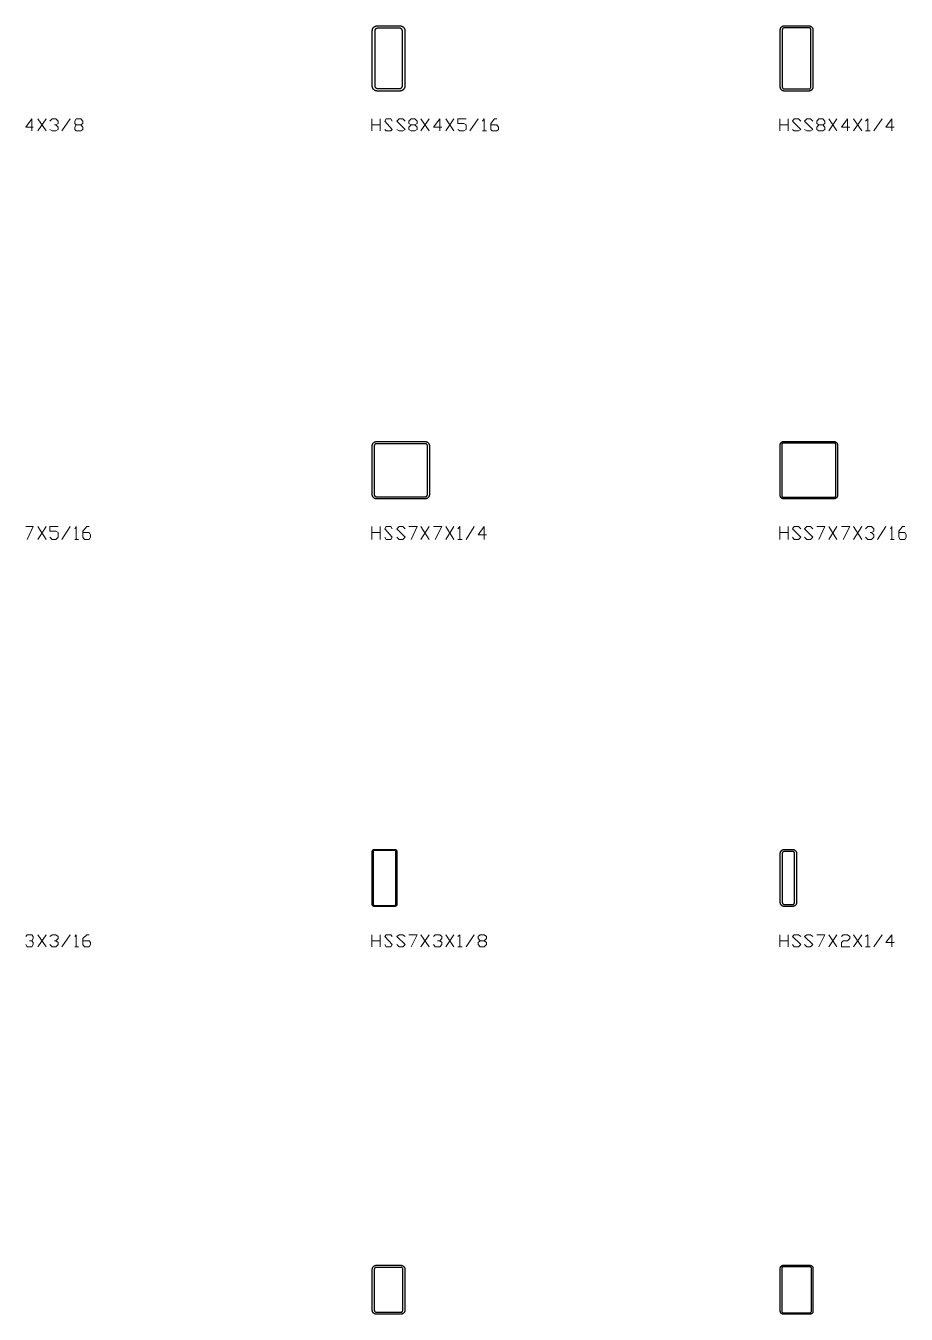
# Model space of a CAD drawing. Header units: inches. Extents: x 0 to 975, y -1305 to 34.
# Drawn here: x 607.5 to 715.4, y -950 to -792 of the extents above; entities that cross this region are included whole.
import ezdxf

# ---------------------------------------------------------------- set-up
doc = ezdxf.new("R2010")
doc.units = ezdxf.units.IN
doc.header["$MEASUREMENT"] = 0
doc.layers.add('AISC_STEEL', color=7, linetype='Continuous')

msp = doc.modelspace()

# ---------------------------------------------------------------- linework, layer by layer
at = {"color": 3, "lineweight": 0}
for p, q in [((609.01, -803.43), (610.03, -804.9)), ((609.01, -804.9), (610.03, -803.43)), ((611.97, -804.9), (612.98, -803.43)), ((649.96, -804.9), (649.96, -803.43)), ((649.96, -804.16), (650.97, -804.16)), ((650.97, -803.43), (650.97, -804.9)), ((655.95, -803.43), (656.97, -804.9)), ((655.95, -804.9), (656.97, -803.43)), ((659, -803.43), (660.01, -804.9)), ((659, -804.9), (660.01, -803.43)), ((661.95, -804.9), (662.96, -803.43)), ((699.94, -804.9), (699.94, -803.43)), ((699.94, -804.16), (700.95, -804.16)), ((700.95, -803.43), (700.95, -804.9)), ((705.93, -803.43), (706.95, -804.9)), ((705.93, -804.9), (706.95, -803.43)), ((708.98, -803.43), (709.99, -804.9)), ((708.98, -804.9), (709.99, -803.43)), ((711.47, -804.9), (712.48, -803.43)), ((663.51, -804.9), (663.98, -804.9)), ((710.45, -804.9), (711.01, -804.9)), ((609.01, -853.41), (610.03, -854.98)), ((609.01, -854.98), (610.03, -853.41)), ((611.97, -854.98), (612.98, -853.41)), ((649.96, -854.98), (649.96, -853.41)), ((649.96, -854.15), (650.97, -854.15)), ((650.97, -853.41), (650.97, -854.98)), ((655.95, -853.41), (656.97, -854.98)), ((655.95, -854.98), (656.97, -853.41)), ((659, -853.41), (660.01, -854.98)), ((659, -854.98), (660.01, -853.41)), ((661.49, -854.98), (662.5, -853.41)), ((699.94, -854.98), (699.94, -853.41)), ((699.94, -854.15), (700.95, -854.15)), ((700.95, -853.41), (700.95, -854.98)), ((705.93, -853.41), (706.95, -854.98)), ((705.93, -854.98), (706.95, -853.41)), ((708.98, -853.41), (709.99, -854.98)), ((708.98, -854.98), (709.99, -853.41)), ((711.93, -854.98), (712.94, -853.41)), ((613.53, -854.98), (613.99, -854.98)), ((660.47, -854.98), (661.03, -854.98)), ((713.5, -854.98), (713.96, -854.98)), ((609.01, -903.48), (610.03, -904.96)), ((609.01, -904.96), (610.03, -903.48)), ((611.97, -904.96), (612.98, -903.48)), ((649.96, -904.96), (649.96, -903.48)), ((650.97, -903.48), (650.97, -904.96)), ((655.95, -903.48), (656.97, -904.96)), ((655.95, -904.96), (656.97, -903.48)), ((659, -903.48), (660.01, -904.96)), ((659, -904.96), (660.01, -903.48)), ((661.49, -904.96), (662.5, -903.48)), ((699.94, -904.96), (699.94, -903.48)), ((700.95, -903.48), (700.95, -904.96)), ((705.93, -903.48), (706.95, -904.96)), ((705.93, -904.96), (706.95, -903.48)), ((708.98, -903.48), (709.99, -904.96)), ((708.98, -904.96), (709.99, -903.48)), ((711.47, -904.96), (712.48, -903.48)), ((613.53, -904.96), (613.99, -904.96)), ((649.96, -904.22), (650.97, -904.22)), ((660.47, -904.96), (661.03, -904.96)), ((699.94, -904.22), (700.95, -904.22)), ((710.45, -904.96), (711.01, -904.96))]:
    msp.add_line(p, q, dxfattribs=at)
for points in [[(608.46, -804.44), (607.54, -804.44), (608.28, -803.43), (608.28, -804.9)], [(610.49, -803.7), (610.77, -803.43), (611.23, -803.43), (611.5, -803.7), (611.5, -803.98), (611.23, -804.16), (611.04, -804.16)], [(611.23, -804.16), (611.5, -804.44), (611.5, -804.72), (611.23, -804.9), (610.77, -804.9), (610.49, -804.72)], [(614.27, -804.16), (614.55, -804.44), (614.55, -804.72), (614.27, -804.9), (613.72, -804.9), (613.53, -804.72), (613.53, -804.44), (613.72, -804.16), (614.27, -804.16), (614.55, -803.98), (614.55, -803.7), (614.27, -803.43), (613.72, -803.43), (613.53, -803.7), (613.53, -803.98), (613.72, -804.16)], [(651.53, -804.72), (651.71, -804.9), (652.26, -804.9), (652.45, -804.72), (651.53, -803.7), (651.71, -803.43), (652.26, -803.43), (652.45, -803.7)], [(653, -804.72), (653.28, -804.9), (653.74, -804.9), (654.02, -804.72), (653, -803.7), (653.28, -803.43), (653.74, -803.43), (654.02, -803.7)], [(655.22, -804.16), (655.49, -804.44), (655.49, -804.72), (655.22, -804.9), (654.75, -804.9), (654.48, -804.72), (654.48, -804.44), (654.75, -804.16), (655.22, -804.16), (655.49, -803.98), (655.49, -803.7), (655.22, -803.43), (654.75, -803.43), (654.48, -803.7), (654.48, -803.98), (654.75, -804.16)], [(658.54, -804.44), (657.52, -804.44), (658.26, -803.43), (658.26, -804.9)], [(660.47, -804.72), (660.75, -804.9), (661.21, -804.9), (661.49, -804.72), (661.49, -804.16), (661.21, -803.98), (660.47, -803.98), (660.47, -803.43), (661.49, -803.43)], [(663.51, -803.7), (663.7, -803.43), (663.7, -804.9)], [(664.53, -804.16), (665.27, -804.16), (665.45, -804.44), (665.45, -804.72), (665.27, -804.9), (664.71, -804.9), (664.53, -804.72), (664.53, -803.98), (664.99, -803.43), (665.27, -803.43)], [(701.51, -804.72), (701.69, -804.9), (702.25, -804.9), (702.52, -804.72), (701.51, -803.7), (701.69, -803.43), (702.25, -803.43), (702.52, -803.7)], [(702.98, -804.72), (703.26, -804.9), (703.72, -804.9), (704, -804.72), (702.98, -803.7), (703.26, -803.43), (703.72, -803.43), (704, -803.7)], [(705.2, -804.16), (705.47, -804.44), (705.47, -804.72), (705.2, -804.9), (704.74, -804.9), (704.46, -804.72), (704.46, -804.44), (704.74, -804.16), (705.2, -804.16), (705.47, -803.98), (705.47, -803.7), (705.2, -803.43), (704.74, -803.43), (704.46, -803.7), (704.46, -803.98), (704.74, -804.16)], [(708.52, -804.44), (707.5, -804.44), (708.24, -803.43), (708.24, -804.9)], [(710.45, -803.7), (710.73, -803.43), (710.73, -804.9)], [(713.96, -804.44), (712.94, -804.44), (713.68, -803.43), (713.68, -804.9)], [(607.54, -853.41), (608.46, -853.41), (607.72, -854.98)], [(610.49, -854.7), (610.77, -854.98), (611.23, -854.98), (611.5, -854.7), (611.5, -854.15), (611.23, -853.96), (610.49, -853.96), (610.49, -853.41), (611.5, -853.41)], [(613.53, -853.68), (613.72, -853.41), (613.72, -854.98)], [(614.55, -854.15), (615.29, -854.15), (615.47, -854.42), (615.47, -854.7), (615.29, -854.98), (614.73, -854.98), (614.55, -854.7), (614.55, -853.96), (615.01, -853.41), (615.29, -853.41)], [(651.53, -854.7), (651.71, -854.98), (652.26, -854.98), (652.45, -854.7), (651.53, -853.68), (651.71, -853.41), (652.26, -853.41), (652.45, -853.68)], [(653, -854.7), (653.28, -854.98), (653.74, -854.98), (654.02, -854.7), (653, -853.68), (653.28, -853.41), (653.74, -853.41), (654.02, -853.68)], [(654.48, -853.41), (655.49, -853.41), (654.75, -854.98)], [(657.52, -853.41), (658.54, -853.41), (657.71, -854.98)], [(660.47, -853.68), (660.75, -853.41), (660.75, -854.98)], [(663.98, -854.42), (662.96, -854.42), (663.7, -853.41), (663.7, -854.98)], [(701.51, -854.7), (701.69, -854.98), (702.25, -854.98), (702.52, -854.7), (701.51, -853.68), (701.69, -853.41), (702.25, -853.41), (702.52, -853.68)], [(702.98, -854.7), (703.26, -854.98), (703.72, -854.98), (704, -854.7), (702.98, -853.68), (703.26, -853.41), (703.72, -853.41), (704, -853.68)], [(704.46, -853.41), (705.47, -853.41), (704.74, -854.98)], [(707.5, -853.41), (708.52, -853.41), (707.69, -854.98)], [(710.45, -853.68), (710.73, -853.41), (711.19, -853.41), (711.47, -853.68), (711.47, -853.96), (711.19, -854.15), (711.01, -854.15)], [(711.19, -854.15), (711.47, -854.42), (711.47, -854.7), (711.19, -854.98), (710.73, -854.98), (710.45, -854.7)], [(713.5, -853.68), (713.68, -853.41), (713.68, -854.98)], [(714.51, -854.15), (715.25, -854.15), (715.43, -854.42), (715.43, -854.7), (715.25, -854.98), (714.7, -854.98), (714.51, -854.7), (714.51, -853.96), (714.97, -853.41), (715.25, -853.41)], [(607.54, -903.67), (607.72, -903.48), (608.28, -903.48), (608.46, -903.67), (608.46, -903.94), (608.28, -904.22), (608, -904.22)], [(610.49, -903.67), (610.77, -903.48), (611.23, -903.48), (611.5, -903.67), (611.5, -903.94), (611.23, -904.22), (611.04, -904.22)], [(613.53, -903.67), (613.72, -903.48), (613.72, -904.96)], [(614.55, -904.22), (615.29, -904.22), (615.47, -904.4), (615.47, -904.68), (615.29, -904.96), (614.73, -904.96), (614.55, -904.68), (614.55, -903.94), (615.01, -903.48), (615.29, -903.48)], [(651.53, -904.68), (651.71, -904.96), (652.26, -904.96), (652.45, -904.68), (651.53, -903.67), (651.71, -903.48), (652.26, -903.48), (652.45, -903.67)], [(653, -904.68), (653.28, -904.96), (653.74, -904.96), (654.02, -904.68), (653, -903.67), (653.28, -903.48), (653.74, -903.48), (654.02, -903.67)], [(654.48, -903.48), (655.49, -903.48), (654.75, -904.96)], [(657.52, -903.67), (657.71, -903.48), (658.26, -903.48), (658.54, -903.67), (658.54, -903.94), (658.26, -904.22), (657.98, -904.22)], [(660.47, -903.67), (660.75, -903.48), (660.75, -904.96)], [(663.7, -904.22), (663.98, -904.4), (663.98, -904.68), (663.7, -904.96), (663.24, -904.96), (662.96, -904.68), (662.96, -904.4), (663.24, -904.22), (663.7, -904.22), (663.98, -903.94), (663.98, -903.67), (663.7, -903.48), (663.24, -903.48), (662.96, -903.67), (662.96, -903.94), (663.24, -904.22)], [(701.51, -904.68), (701.69, -904.96), (702.25, -904.96), (702.52, -904.68), (701.51, -903.67), (701.69, -903.48), (702.25, -903.48), (702.52, -903.67)], [(702.98, -904.68), (703.26, -904.96), (703.72, -904.96), (704, -904.68), (702.98, -903.67), (703.26, -903.48), (703.72, -903.48), (704, -903.67)], [(704.46, -903.48), (705.47, -903.48), (704.74, -904.96)], [(707.5, -903.67), (707.69, -903.48), (708.24, -903.48), (708.52, -903.67), (708.52, -903.94), (708.24, -904.22), (707.69, -904.22), (707.5, -904.4), (707.5, -904.96), (708.52, -904.96)], [(710.45, -903.67), (710.73, -903.48), (710.73, -904.96)], [(713.96, -904.4), (712.94, -904.4), (713.68, -903.48), (713.68, -904.96)], [(608.28, -904.22), (608.46, -904.4), (608.46, -904.68), (608.28, -904.96), (607.72, -904.96), (607.54, -904.68)], [(611.23, -904.22), (611.5, -904.4), (611.5, -904.68), (611.23, -904.96), (610.77, -904.96), (610.49, -904.68)], [(658.26, -904.22), (658.54, -904.4), (658.54, -904.68), (658.26, -904.96), (657.71, -904.96), (657.52, -904.68)]]:
    msp.add_lwpolyline(points, dxfattribs=at)
at = {"layer": 'AISC_STEEL'}
for points in [[(653.38, -792), (653.4, -792), (653.43, -792), (653.46, -792.01), (653.49, -792.01), (653.52, -792.02), (653.55, -792.03), (653.58, -792.03), (653.61, -792.04), (653.63, -792.06), (653.66, -792.07), (653.69, -792.08), (653.71, -792.1), (653.74, -792.12), (653.76, -792.13), (653.78, -792.15), (653.81, -792.17), (653.83, -792.19), (653.85, -792.22), (653.87, -792.24), (653.88, -792.26), (653.9, -792.29), (653.92, -792.31), (653.93, -792.34), (653.94, -792.37), (653.96, -792.39), (653.97, -792.42), (653.97, -792.45), (653.98, -792.48), (653.99, -792.51), (653.99, -792.54), (654, -792.57), (654, -792.6), (654, -792.62), (654, -799.38), (654, -799.4), (654, -799.43), (653.99, -799.46), (653.99, -799.49), (653.98, -799.52), (653.97, -799.55), (653.97, -799.58), (653.96, -799.61), (653.94, -799.63), (653.93, -799.66), (653.92, -799.69), (653.9, -799.71), (653.88, -799.74), (653.87, -799.76), (653.85, -799.78), (653.83, -799.81), (653.81, -799.83), (653.78, -799.85), (653.76, -799.87), (653.74, -799.88), (653.71, -799.9), (653.69, -799.92), (653.66, -799.93), (653.63, -799.94), (653.61, -799.96), (653.58, -799.97), (653.55, -799.97), (653.52, -799.98), (653.49, -799.99), (653.46, -799.99), (653.43, -800), (653.4, -800), (653.38, -800), (650.62, -800), (650.6, -800), (650.57, -800), (650.54, -799.99), (650.51, -799.99), (650.48, -799.98), (650.45, -799.97), (650.42, -799.97), (650.39, -799.96), (650.37, -799.94), (650.34, -799.93), (650.31, -799.92), (650.29, -799.9), (650.26, -799.88), (650.24, -799.87), (650.22, -799.85), (650.19, -799.83), (650.17, -799.81), (650.15, -799.78), (650.13, -799.76), (650.12, -799.74), (650.1, -799.71), (650.08, -799.69), (650.07, -799.66), (650.06, -799.63), (650.04, -799.61), (650.03, -799.58), (650.03, -799.55), (650.02, -799.52), (650.01, -799.49), (650.01, -799.46), (650, -799.43), (650, -799.4), (650, -799.38), (650, -792.62), (650, -792.6), (650, -792.57), (650.01, -792.54), (650.01, -792.51), (650.02, -792.48), (650.03, -792.45), (650.03, -792.42), (650.04, -792.39), (650.06, -792.37), (650.07, -792.34), (650.08, -792.31), (650.1, -792.29), (650.12, -792.26), (650.13, -792.24), (650.15, -792.22), (650.17, -792.19), (650.19, -792.17), (650.22, -792.15), (650.24, -792.13), (650.26, -792.12), (650.29, -792.1), (650.31, -792.08), (650.34, -792.07), (650.37, -792.06), (650.39, -792.04), (650.42, -792.03), (650.45, -792.03), (650.48, -792.02), (650.51, -792.01), (650.54, -792.01), (650.57, -792), (650.6, -792), (650.62, -792)], [(650.62, -792.31), (650.6, -792.31), (650.57, -792.32), (650.54, -792.32), (650.51, -792.33), (650.49, -792.35), (650.46, -792.36), (650.44, -792.38), (650.41, -792.39), (650.39, -792.41), (650.38, -792.44), (650.36, -792.46), (650.35, -792.49), (650.33, -792.51), (650.32, -792.54), (650.32, -792.57), (650.31, -792.6), (650.31, -792.62), (650.31, -799.38), (650.31, -799.4), (650.32, -799.43), (650.32, -799.46), (650.33, -799.49), (650.35, -799.51), (650.36, -799.54), (650.38, -799.56), (650.39, -799.59), (650.41, -799.61), (650.44, -799.62), (650.46, -799.64), (650.49, -799.65), (650.51, -799.67), (650.54, -799.68), (650.57, -799.68), (650.6, -799.69), (650.62, -799.69), (653.38, -799.69), (653.4, -799.69), (653.43, -799.68), (653.46, -799.68), (653.49, -799.67), (653.51, -799.65), (653.54, -799.64), (653.56, -799.62), (653.59, -799.61), (653.61, -799.59), (653.62, -799.56), (653.64, -799.54), (653.65, -799.51), (653.67, -799.49), (653.68, -799.46), (653.68, -799.43), (653.69, -799.4), (653.69, -799.38), (653.69, -792.62), (653.69, -792.6), (653.68, -792.57), (653.68, -792.54), (653.67, -792.51), (653.65, -792.49), (653.64, -792.46), (653.62, -792.44), (653.61, -792.41), (653.59, -792.39), (653.56, -792.38), (653.54, -792.36), (653.51, -792.35), (653.49, -792.33), (653.46, -792.32), (653.43, -792.32), (653.4, -792.31), (653.38, -792.31)], [(703.5, -792), (703.53, -792), (703.56, -792), (703.59, -792.01), (703.62, -792.01), (703.64, -792.02), (703.67, -792.03), (703.7, -792.04), (703.72, -792.05), (703.75, -792.07), (703.77, -792.08), (703.8, -792.1), (703.82, -792.12), (703.84, -792.14), (703.86, -792.16), (703.88, -792.18), (703.9, -792.2), (703.92, -792.23), (703.93, -792.25), (703.95, -792.28), (703.96, -792.3), (703.97, -792.33), (703.98, -792.36), (703.99, -792.38), (703.99, -792.41), (704, -792.44), (704, -792.47), (704, -792.5), (704, -799.5), (704, -799.53), (704, -799.56), (703.99, -799.59), (703.99, -799.62), (703.98, -799.64), (703.97, -799.67), (703.96, -799.7), (703.95, -799.72), (703.93, -799.75), (703.92, -799.77), (703.9, -799.8), (703.88, -799.82), (703.86, -799.84), (703.84, -799.86), (703.82, -799.88), (703.8, -799.9), (703.77, -799.92), (703.75, -799.93), (703.72, -799.95), (703.7, -799.96), (703.67, -799.97), (703.64, -799.98), (703.62, -799.99), (703.59, -799.99), (703.56, -800), (703.53, -800), (703.5, -800), (700.5, -800), (700.47, -800), (700.44, -800), (700.41, -799.99), (700.38, -799.99), (700.36, -799.98), (700.33, -799.97), (700.3, -799.96), (700.28, -799.95), (700.25, -799.93), (700.23, -799.92), (700.2, -799.9), (700.18, -799.88), (700.16, -799.86), (700.14, -799.84), (700.12, -799.82), (700.1, -799.8), (700.08, -799.77), (700.07, -799.75), (700.05, -799.72), (700.04, -799.7), (700.03, -799.67), (700.02, -799.64), (700.01, -799.62), (700.01, -799.59), (700, -799.56), (700, -799.53), (700, -799.5), (700, -792.5), (700, -792.47), (700, -792.44), (700.01, -792.41), (700.01, -792.38), (700.02, -792.36), (700.03, -792.33), (700.04, -792.3), (700.05, -792.28), (700.07, -792.25), (700.08, -792.23), (700.1, -792.2), (700.12, -792.18), (700.14, -792.16), (700.16, -792.14), (700.18, -792.12), (700.2, -792.1), (700.23, -792.08), (700.25, -792.07), (700.28, -792.05), (700.3, -792.04), (700.33, -792.03), (700.36, -792.02), (700.38, -792.01), (700.41, -792.01), (700.44, -792), (700.47, -792), (700.5, -792)], [(700.5, -792.25), (700.47, -792.25), (700.44, -792.26), (700.42, -792.26), (700.39, -792.27), (700.37, -792.29), (700.34, -792.3), (700.32, -792.32), (700.3, -792.34), (700.29, -792.37), (700.27, -792.39), (700.26, -792.42), (700.26, -792.44), (700.25, -792.47), (700.25, -792.5), (700.25, -799.5), (700.25, -799.53), (700.26, -799.56), (700.26, -799.58), (700.27, -799.61), (700.29, -799.63), (700.3, -799.66), (700.32, -799.68), (700.34, -799.7), (700.37, -799.71), (700.39, -799.73), (700.42, -799.74), (700.44, -799.74), (700.47, -799.75), (700.5, -799.75), (703.5, -799.75), (703.53, -799.75), (703.56, -799.74), (703.58, -799.74), (703.61, -799.73), (703.63, -799.71), (703.66, -799.7), (703.68, -799.68), (703.7, -799.66), (703.71, -799.63), (703.73, -799.61), (703.74, -799.58), (703.74, -799.56), (703.75, -799.53), (703.75, -799.5), (703.75, -792.5), (703.75, -792.47), (703.74, -792.44), (703.74, -792.42), (703.73, -792.39), (703.71, -792.37), (703.7, -792.34), (703.68, -792.32), (703.66, -792.3), (703.63, -792.29), (703.61, -792.27), (703.58, -792.26), (703.56, -792.26), (703.53, -792.25), (703.5, -792.25)], [(656.5, -843), (656.53, -843), (656.56, -843), (656.59, -843.01), (656.62, -843.01), (656.64, -843.02), (656.67, -843.03), (656.7, -843.04), (656.72, -843.05), (656.75, -843.07), (656.77, -843.08), (656.8, -843.1), (656.82, -843.12), (656.84, -843.14), (656.86, -843.16), (656.88, -843.18), (656.9, -843.2), (656.92, -843.23), (656.93, -843.25), (656.95, -843.28), (656.96, -843.3), (656.97, -843.33), (656.98, -843.36), (656.99, -843.38), (656.99, -843.41), (657, -843.44), (657, -843.47), (657, -843.5), (657, -849.5), (657, -849.53), (657, -849.56), (656.99, -849.59), (656.99, -849.62), (656.98, -849.64), (656.97, -849.67), (656.96, -849.7), (656.95, -849.72), (656.93, -849.75), (656.92, -849.77), (656.9, -849.8), (656.88, -849.82), (656.86, -849.84), (656.84, -849.86), (656.82, -849.88), (656.8, -849.9), (656.77, -849.92), (656.75, -849.93), (656.72, -849.95), (656.7, -849.96), (656.67, -849.97), (656.64, -849.98), (656.62, -849.99), (656.59, -849.99), (656.56, -850), (656.53, -850), (656.5, -850), (650.5, -850), (650.47, -850), (650.44, -850), (650.41, -849.99), (650.38, -849.99), (650.36, -849.98), (650.33, -849.97), (650.3, -849.96), (650.28, -849.95), (650.25, -849.93), (650.23, -849.92), (650.2, -849.9), (650.18, -849.88), (650.16, -849.86), (650.14, -849.84), (650.12, -849.82), (650.1, -849.8), (650.08, -849.77), (650.07, -849.75), (650.05, -849.72), (650.04, -849.7), (650.03, -849.67), (650.02, -849.64), (650.01, -849.62), (650.01, -849.59), (650, -849.56), (650, -849.53), (650, -849.5), (650, -843.5), (650, -843.47), (650, -843.44), (650.01, -843.41), (650.01, -843.38), (650.02, -843.36), (650.03, -843.33), (650.04, -843.3), (650.05, -843.28), (650.07, -843.25), (650.08, -843.23), (650.1, -843.2), (650.12, -843.18), (650.14, -843.16), (650.16, -843.14), (650.18, -843.12), (650.2, -843.1), (650.23, -843.08), (650.25, -843.07), (650.28, -843.05), (650.3, -843.04), (650.33, -843.03), (650.36, -843.02), (650.38, -843.01), (650.41, -843.01), (650.44, -843), (650.47, -843), (650.5, -843)], [(650.5, -843.25), (650.47, -843.25), (650.44, -843.26), (650.42, -843.26), (650.39, -843.27), (650.37, -843.29), (650.34, -843.3), (650.32, -843.32), (650.3, -843.34), (650.29, -843.37), (650.27, -843.39), (650.26, -843.42), (650.26, -843.44), (650.25, -843.47), (650.25, -843.5), (650.25, -849.5), (650.25, -849.53), (650.26, -849.56), (650.26, -849.58), (650.27, -849.61), (650.29, -849.63), (650.3, -849.66), (650.32, -849.68), (650.34, -849.7), (650.37, -849.71), (650.39, -849.73), (650.42, -849.74), (650.44, -849.74), (650.47, -849.75), (650.5, -849.75), (656.5, -849.75), (656.53, -849.75), (656.56, -849.74), (656.58, -849.74), (656.61, -849.73), (656.63, -849.71), (656.66, -849.7), (656.68, -849.68), (656.7, -849.66), (656.71, -849.63), (656.73, -849.61), (656.74, -849.58), (656.74, -849.56), (656.75, -849.53), (656.75, -849.5), (656.75, -843.5), (656.75, -843.47), (656.74, -843.44), (656.74, -843.42), (656.73, -843.39), (656.71, -843.37), (656.7, -843.34), (656.68, -843.32), (656.66, -843.3), (656.63, -843.29), (656.61, -843.27), (656.58, -843.26), (656.56, -843.26), (656.53, -843.25), (656.5, -843.25)], [(706.62, -843), (706.65, -843), (706.68, -843), (706.71, -843.01), (706.74, -843.02), (706.77, -843.03), (706.8, -843.04), (706.82, -843.06), (706.85, -843.07), (706.87, -843.09), (706.89, -843.11), (706.91, -843.13), (706.93, -843.15), (706.94, -843.18), (706.96, -843.2), (706.97, -843.23), (706.98, -843.26), (706.99, -843.29), (707, -843.32), (707, -843.35), (707, -843.37), (707, -849.62), (707, -849.65), (707, -849.68), (706.99, -849.71), (706.98, -849.74), (706.97, -849.77), (706.96, -849.8), (706.94, -849.82), (706.93, -849.85), (706.91, -849.87), (706.89, -849.89), (706.87, -849.91), (706.85, -849.93), (706.82, -849.94), (706.8, -849.96), (706.77, -849.97), (706.74, -849.98), (706.71, -849.99), (706.68, -850), (706.65, -850), (706.62, -850), (700.38, -850), (700.35, -850), (700.32, -850), (700.29, -849.99), (700.26, -849.98), (700.23, -849.97), (700.2, -849.96), (700.18, -849.94), (700.15, -849.93), (700.13, -849.91), (700.11, -849.89), (700.09, -849.87), (700.07, -849.85), (700.06, -849.82), (700.04, -849.8), (700.03, -849.77), (700.02, -849.74), (700.01, -849.71), (700, -849.68), (700, -849.65), (700, -849.62), (700, -843.37), (700, -843.35), (700, -843.32), (700.01, -843.29), (700.02, -843.26), (700.03, -843.23), (700.04, -843.2), (700.06, -843.18), (700.07, -843.15), (700.09, -843.13), (700.11, -843.11), (700.13, -843.09), (700.15, -843.07), (700.18, -843.06), (700.2, -843.04), (700.23, -843.03), (700.26, -843.02), (700.29, -843.01), (700.32, -843), (700.35, -843), (700.38, -843)], [(700.38, -843.19), (700.35, -843.19), (700.33, -843.19), (700.3, -843.2), (700.28, -843.21), (700.26, -843.23), (700.24, -843.24), (700.23, -843.26), (700.21, -843.28), (700.2, -843.3), (700.19, -843.33), (700.19, -843.35), (700.19, -843.37), (700.19, -849.62), (700.19, -849.65), (700.19, -849.67), (700.2, -849.7), (700.21, -849.72), (700.23, -849.74), (700.24, -849.76), (700.26, -849.77), (700.28, -849.79), (700.3, -849.8), (700.33, -849.81), (700.35, -849.81), (700.38, -849.81), (706.62, -849.81), (706.65, -849.81), (706.67, -849.81), (706.7, -849.8), (706.72, -849.79), (706.74, -849.77), (706.76, -849.76), (706.77, -849.74), (706.79, -849.72), (706.8, -849.7), (706.81, -849.67), (706.81, -849.65), (706.81, -849.62), (706.81, -843.37), (706.81, -843.35), (706.81, -843.33), (706.8, -843.3), (706.79, -843.28), (706.77, -843.26), (706.76, -843.24), (706.74, -843.23), (706.72, -843.21), (706.7, -843.2), (706.67, -843.19), (706.65, -843.19), (706.62, -843.19)], [(652.75, -893), (652.78, -893), (652.81, -893.01), (652.83, -893.01), (652.86, -893.02), (652.88, -893.04), (652.91, -893.05), (652.93, -893.07), (652.95, -893.09), (652.96, -893.12), (652.98, -893.14), (652.99, -893.17), (652.99, -893.19), (653, -893.22), (653, -893.25), (653, -899.75), (653, -899.78), (652.99, -899.81), (652.99, -899.83), (652.98, -899.86), (652.96, -899.88), (652.95, -899.91), (652.93, -899.93), (652.91, -899.95), (652.88, -899.96), (652.86, -899.98), (652.83, -899.99), (652.81, -899.99), (652.78, -900), (652.75, -900), (650.25, -900), (650.22, -900), (650.19, -899.99), (650.17, -899.99), (650.14, -899.98), (650.12, -899.96), (650.09, -899.95), (650.07, -899.93), (650.05, -899.91), (650.04, -899.88), (650.02, -899.86), (650.01, -899.83), (650.01, -899.81), (650, -899.78), (650, -899.75), (650, -893.25), (650, -893.22), (650.01, -893.19), (650.01, -893.17), (650.02, -893.14), (650.04, -893.12), (650.05, -893.09), (650.07, -893.07), (650.09, -893.05), (650.12, -893.04), (650.14, -893.02), (650.17, -893.01), (650.19, -893.01), (650.22, -893), (650.25, -893)], [(650.25, -893.12), (650.23, -893.13), (650.22, -893.13), (650.2, -893.13), (650.19, -893.14), (650.17, -893.15), (650.16, -893.16), (650.15, -893.17), (650.14, -893.19), (650.13, -893.2), (650.13, -893.22), (650.13, -893.23), (650.12, -893.25), (650.12, -899.75), (650.13, -899.77), (650.13, -899.78), (650.13, -899.8), (650.14, -899.81), (650.15, -899.83), (650.16, -899.84), (650.17, -899.85), (650.19, -899.86), (650.2, -899.87), (650.22, -899.87), (650.23, -899.87), (650.25, -899.87), (652.75, -899.87), (652.77, -899.87), (652.78, -899.87), (652.8, -899.87), (652.81, -899.86), (652.83, -899.85), (652.84, -899.84), (652.85, -899.83), (652.86, -899.81), (652.87, -899.8), (652.87, -899.78), (652.87, -899.77), (652.88, -899.75), (652.88, -893.25), (652.87, -893.23), (652.87, -893.22), (652.87, -893.2), (652.86, -893.19), (652.85, -893.17), (652.84, -893.16), (652.83, -893.15), (652.81, -893.14), (652.8, -893.13), (652.78, -893.13), (652.77, -893.13), (652.75, -893.12)], [(701.5, -893), (701.53, -893), (701.56, -893), (701.59, -893.01), (701.62, -893.01), (701.64, -893.02), (701.67, -893.03), (701.7, -893.04), (701.72, -893.05), (701.75, -893.07), (701.77, -893.08), (701.8, -893.1), (701.82, -893.12), (701.84, -893.14), (701.86, -893.16), (701.88, -893.18), (701.9, -893.2), (701.92, -893.23), (701.93, -893.25), (701.95, -893.28), (701.96, -893.3), (701.97, -893.33), (701.98, -893.36), (701.99, -893.38), (701.99, -893.41), (702, -893.44), (702, -893.47), (702, -893.5), (702, -899.5), (702, -899.53), (702, -899.56), (701.99, -899.59), (701.99, -899.62), (701.98, -899.64), (701.97, -899.67), (701.96, -899.7), (701.95, -899.72), (701.93, -899.75), (701.92, -899.77), (701.9, -899.8), (701.88, -899.82), (701.86, -899.84), (701.84, -899.86), (701.82, -899.88), (701.8, -899.9), (701.77, -899.92), (701.75, -899.93), (701.72, -899.95), (701.7, -899.96), (701.67, -899.97), (701.64, -899.98), (701.62, -899.99), (701.59, -899.99), (701.56, -900), (701.53, -900), (701.5, -900), (700.5, -900), (700.47, -900), (700.44, -900), (700.41, -899.99), (700.38, -899.99), (700.36, -899.98), (700.33, -899.97), (700.3, -899.96), (700.28, -899.95), (700.25, -899.93), (700.23, -899.92), (700.2, -899.9), (700.18, -899.88), (700.16, -899.86), (700.14, -899.84), (700.12, -899.82), (700.1, -899.8), (700.08, -899.77), (700.07, -899.75), (700.05, -899.72), (700.04, -899.7), (700.03, -899.67), (700.02, -899.64), (700.01, -899.62), (700.01, -899.59), (700, -899.56), (700, -899.53), (700, -899.5), (700, -893.5), (700, -893.47), (700, -893.44), (700.01, -893.41), (700.01, -893.38), (700.02, -893.36), (700.03, -893.33), (700.04, -893.3), (700.05, -893.28), (700.07, -893.25), (700.08, -893.23), (700.1, -893.2), (700.12, -893.18), (700.14, -893.16), (700.16, -893.14), (700.18, -893.12), (700.2, -893.1), (700.23, -893.08), (700.25, -893.07), (700.28, -893.05), (700.3, -893.04), (700.33, -893.03), (700.36, -893.02), (700.38, -893.01), (700.41, -893.01), (700.44, -893), (700.47, -893), (700.5, -893)], [(700.5, -893.25), (700.47, -893.25), (700.44, -893.26), (700.42, -893.26), (700.39, -893.27), (700.37, -893.29), (700.34, -893.3), (700.32, -893.32), (700.3, -893.34), (700.29, -893.37), (700.27, -893.39), (700.26, -893.42), (700.26, -893.44), (700.25, -893.47), (700.25, -893.5), (700.25, -899.5), (700.25, -899.53), (700.26, -899.56), (700.26, -899.58), (700.27, -899.61), (700.29, -899.63), (700.3, -899.66), (700.32, -899.68), (700.34, -899.7), (700.37, -899.71), (700.39, -899.73), (700.42, -899.74), (700.44, -899.74), (700.47, -899.75), (700.5, -899.75), (701.5, -899.75), (701.53, -899.75), (701.56, -899.74), (701.58, -899.74), (701.61, -899.73), (701.63, -899.71), (701.66, -899.7), (701.68, -899.68), (701.7, -899.66), (701.71, -899.63), (701.73, -899.61), (701.74, -899.58), (701.74, -899.56), (701.75, -899.53), (701.75, -899.5), (701.75, -893.5), (701.75, -893.47), (701.74, -893.44), (701.74, -893.42), (701.73, -893.39), (701.71, -893.37), (701.7, -893.34), (701.68, -893.32), (701.66, -893.3), (701.63, -893.29), (701.61, -893.27), (701.58, -893.26), (701.56, -893.26), (701.53, -893.25), (701.5, -893.25)], [(653.5, -944), (653.53, -944), (653.56, -944), (653.59, -944.01), (653.62, -944.01), (653.64, -944.02), (653.67, -944.03), (653.7, -944.04), (653.72, -944.05), (653.75, -944.07), (653.77, -944.08), (653.8, -944.1), (653.82, -944.12), (653.84, -944.14), (653.86, -944.16), (653.88, -944.18), (653.9, -944.2), (653.92, -944.23), (653.93, -944.25), (653.95, -944.28), (653.96, -944.3), (653.97, -944.33), (653.98, -944.36), (653.99, -944.38), (653.99, -944.41), (654, -944.44), (654, -944.47), (654, -944.5), (654, -949.5), (654, -949.53), (654, -949.56), (653.99, -949.59), (653.99, -949.62), (653.98, -949.64), (653.97, -949.67), (653.96, -949.7), (653.95, -949.72), (653.93, -949.75), (653.92, -949.77), (653.9, -949.8), (653.88, -949.82), (653.86, -949.84), (653.84, -949.86), (653.82, -949.88), (653.8, -949.9), (653.77, -949.92), (653.75, -949.93), (653.72, -949.95), (653.7, -949.96), (653.67, -949.97), (653.64, -949.98), (653.62, -949.99), (653.59, -949.99), (653.56, -950), (653.53, -950), (653.5, -950), (650.5, -950), (650.47, -950), (650.44, -950), (650.41, -949.99), (650.38, -949.99), (650.36, -949.98), (650.33, -949.97), (650.3, -949.96), (650.28, -949.95), (650.25, -949.93), (650.23, -949.92), (650.2, -949.9), (650.18, -949.88), (650.16, -949.86), (650.14, -949.84), (650.12, -949.82), (650.1, -949.8), (650.08, -949.77), (650.07, -949.75), (650.05, -949.72), (650.04, -949.7), (650.03, -949.67), (650.02, -949.64), (650.01, -949.62), (650.01, -949.59), (650, -949.56), (650, -949.53), (650, -949.5), (650, -944.5), (650, -944.47), (650, -944.44), (650.01, -944.41), (650.01, -944.38), (650.02, -944.36), (650.03, -944.33), (650.04, -944.3), (650.05, -944.28), (650.07, -944.25), (650.08, -944.23), (650.1, -944.2), (650.12, -944.18), (650.14, -944.16), (650.16, -944.14), (650.18, -944.12), (650.2, -944.1), (650.23, -944.08), (650.25, -944.07), (650.28, -944.05), (650.3, -944.04), (650.33, -944.03), (650.36, -944.02), (650.38, -944.01), (650.41, -944.01), (650.44, -944), (650.47, -944), (650.5, -944)], [(650.5, -944.25), (650.47, -944.25), (650.44, -944.26), (650.42, -944.26), (650.39, -944.27), (650.37, -944.29), (650.34, -944.3), (650.32, -944.32), (650.3, -944.34), (650.29, -944.37), (650.27, -944.39), (650.26, -944.42), (650.26, -944.44), (650.25, -944.47), (650.25, -944.5), (650.25, -949.5), (650.25, -949.53), (650.26, -949.56), (650.26, -949.58), (650.27, -949.61), (650.29, -949.63), (650.3, -949.66), (650.32, -949.68), (650.34, -949.7), (650.37, -949.71), (650.39, -949.73), (650.42, -949.74), (650.44, -949.74), (650.47, -949.75), (650.5, -949.75), (653.5, -949.75), (653.53, -949.75), (653.56, -949.74), (653.58, -949.74), (653.61, -949.73), (653.63, -949.71), (653.66, -949.7), (653.68, -949.68), (653.7, -949.66), (653.71, -949.63), (653.73, -949.61), (653.74, -949.58), (653.74, -949.56), (653.75, -949.53), (653.75, -949.5), (653.75, -944.5), (653.75, -944.47), (653.74, -944.44), (653.74, -944.42), (653.73, -944.39), (653.71, -944.37), (653.7, -944.34), (653.68, -944.32), (653.66, -944.3), (653.63, -944.29), (653.61, -944.27), (653.58, -944.26), (653.56, -944.26), (653.53, -944.25), (653.5, -944.25)], [(703.62, -944), (703.65, -944), (703.68, -944), (703.71, -944.01), (703.74, -944.02), (703.77, -944.03), (703.8, -944.04), (703.82, -944.06), (703.85, -944.07), (703.87, -944.09), (703.89, -944.11), (703.91, -944.13), (703.93, -944.15), (703.94, -944.18), (703.96, -944.2), (703.97, -944.23), (703.98, -944.26), (703.99, -944.29), (704, -944.32), (704, -944.35), (704, -944.37), (704, -949.62), (704, -949.65), (704, -949.68), (703.99, -949.71), (703.98, -949.74), (703.97, -949.77), (703.96, -949.8), (703.94, -949.82), (703.93, -949.85), (703.91, -949.87), (703.89, -949.89), (703.87, -949.91), (703.85, -949.93), (703.82, -949.94), (703.8, -949.96), (703.77, -949.97), (703.74, -949.98), (703.71, -949.99), (703.68, -950), (703.65, -950), (703.62, -950), (700.38, -950), (700.35, -950), (700.32, -950), (700.29, -949.99), (700.26, -949.98), (700.23, -949.97), (700.2, -949.96), (700.18, -949.94), (700.15, -949.93), (700.13, -949.91), (700.11, -949.89), (700.09, -949.87), (700.07, -949.85), (700.06, -949.82), (700.04, -949.8), (700.03, -949.77), (700.02, -949.74), (700.01, -949.71), (700, -949.68), (700, -949.65), (700, -949.62), (700, -944.37), (700, -944.35), (700, -944.32), (700.01, -944.29), (700.02, -944.26), (700.03, -944.23), (700.04, -944.2), (700.06, -944.18), (700.07, -944.15), (700.09, -944.13), (700.11, -944.11), (700.13, -944.09), (700.15, -944.07), (700.18, -944.06), (700.2, -944.04), (700.23, -944.03), (700.26, -944.02), (700.29, -944.01), (700.32, -944), (700.35, -944), (700.38, -944)], [(700.38, -944.19), (700.35, -944.19), (700.33, -944.19), (700.3, -944.2), (700.28, -944.21), (700.26, -944.23), (700.24, -944.24), (700.23, -944.26), (700.21, -944.28), (700.2, -944.3), (700.19, -944.33), (700.19, -944.35), (700.19, -944.37), (700.19, -949.62), (700.19, -949.65), (700.19, -949.67), (700.2, -949.7), (700.21, -949.72), (700.23, -949.74), (700.24, -949.76), (700.26, -949.77), (700.28, -949.79), (700.3, -949.8), (700.33, -949.81), (700.35, -949.81), (700.38, -949.81), (703.62, -949.81), (703.65, -949.81), (703.67, -949.81), (703.7, -949.8), (703.72, -949.79), (703.74, -949.77), (703.76, -949.76), (703.77, -949.74), (703.79, -949.72), (703.8, -949.7), (703.81, -949.67), (703.81, -949.65), (703.81, -949.62), (703.81, -944.37), (703.81, -944.35), (703.81, -944.33), (703.8, -944.3), (703.79, -944.28), (703.77, -944.26), (703.76, -944.24), (703.74, -944.23), (703.72, -944.21), (703.7, -944.2), (703.67, -944.19), (703.65, -944.19), (703.62, -944.19)]]:
    msp.add_lwpolyline(points, close=True, dxfattribs=at)

doc.saveas('drawing.dxf')
